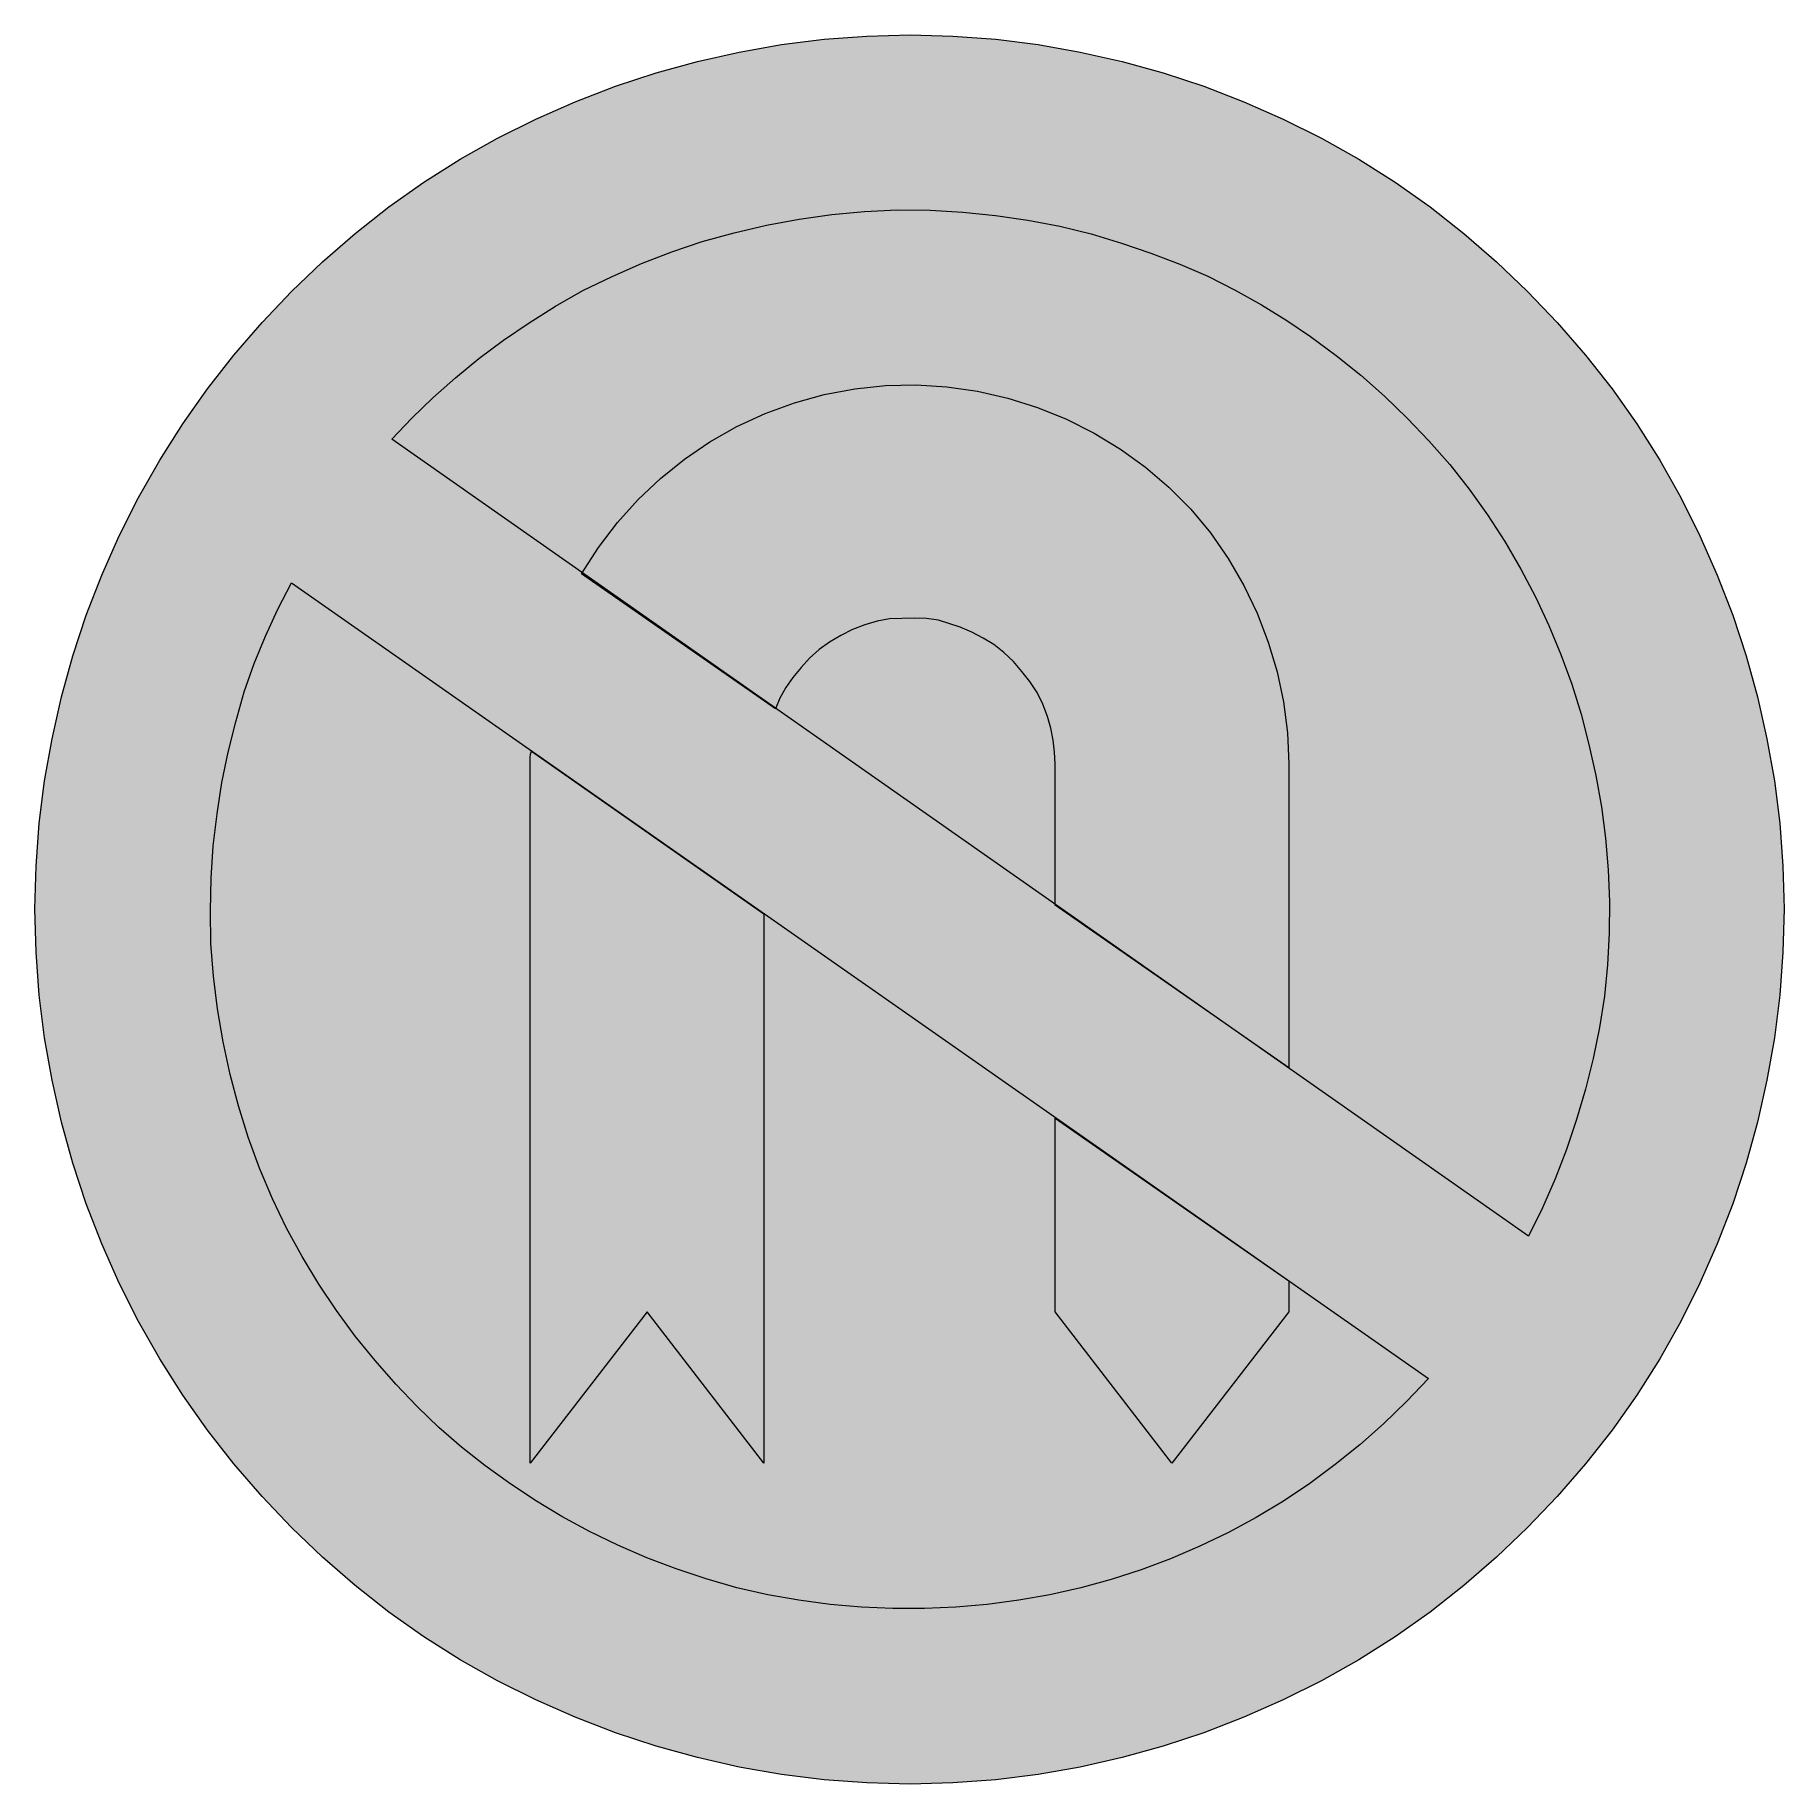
# Model space of a CAD drawing. Header units: metres. Extents: x 162 to 408, y 13 to 259.
import ezdxf

# ---------------------------------------------------------------- set-up
doc = ezdxf.new("R2010")
doc.units = ezdxf.units.M
for name, color, linetype, true_color in [('FILL_BLACK_000000', 7, 'Continuous', 0x000000), ('FILL_RED_FF0000', 7, 'Continuous', 0xff0000), ('FILL_WHITE_FFFFFF', 7, 'Continuous', 0xffffff)]:
    doc.layers.add(name, color=color, linetype=linetype, true_color=true_color)

msp = doc.modelspace()

# ---------------------------------------------------------------- hatches: boundary and pattern name
at = {"layer": 'FILL_BLACK_000000', "true_color": 0x000000}
h = msp.add_hatch(color=7, dxfattribs=at)
h.dxf.hatch_style = 1
h.paths.add_polyline_path([(338.04, 113.76), (305.28, 136.62), (305.28, 156.42), (305.21, 158.07), (305.01, 159.75), (304.67, 161.43), (304.2, 163.08), (303.56, 164.8), (302.74, 166.43), (301.74, 167.97), (300.6, 169.38), (299.43, 170.79), (298.1, 172.06), (296.68, 173.15), (295.2, 174.06), (293.58, 174.91), (291.98, 175.59), (288.9, 176.58), (287.25, 176.79), (285.55, 176.87), (282.06, 176.76), (280.31, 176.42), (278.57, 175.93), (276.87, 175.27), (275.22, 174.42), (273.64, 173.51), (272.16, 172.44), (270.82, 171.23), (269.64, 169.92), (268.5, 168.54), (267.5, 167.11), (266.68, 165.64), (266.04, 164.16), (238.86, 183.06), (241.23, 186.79), (243.87, 190.27), (246.77, 193.5), (249.91, 196.47), (253.28, 199.17), (256.86, 201.59), (260.64, 203.72), (264.6, 205.56), (268.7, 207.07), (272.9, 208.23), (277.17, 209.03), (281.47, 209.47), (285.8, 209.57), (290.11, 209.31), (294.4, 208.69), (298.62, 207.72), (302.81, 206.41), (306.86, 204.77), (310.75, 202.82), (314.46, 200.56), (317.97, 198.03), (321.25, 195.22), (324.29, 192.14), (327.06, 188.82), (329.55, 185.22), (331.74, 181.45), (333.62, 177.54), (335.18, 173.5), (336.42, 169.35), (337.31, 165.1), (337.86, 160.79), (338.04, 156.42), (338.04, 113.76)])
h = msp.add_hatch(color=7, dxfattribs=at)
h.dxf.hatch_style = 1
h.paths.add_polyline_path([(264.42, 58.32), (248.04, 79.56), (231.66, 58.32), (231.66, 156.42), (231.66, 157.32), (231.68, 157.77), (231.84, 158.22), (264.42, 135.36), (264.42, 58.32)])
h = msp.add_hatch(color=7, dxfattribs=at)
h.dxf.hatch_style = 1
h.paths.add_polyline_path([(321.66, 58.32), (305.28, 79.56), (305.28, 106.74), (338.04, 83.88), (338.04, 79.56), (321.66, 58.32)])
at = {"layer": 'FILL_RED_FF0000', "true_color": 0xff0000}
h = msp.add_hatch(color=7, dxfattribs=at)
h.dxf.hatch_style = 1
h.paths.add_polyline_path([(407.37, 130.02), (406.92, 123.98), (406.17, 117.99), (405.13, 112.05), (403.81, 106.18), (402.2, 100.39), (400.32, 94.69), (398.16, 89.1), (395.73, 83.57), (393.04, 78.18), (390.08, 72.94), (386.86, 67.86), (383.4, 62.95), (379.68, 58.22), (375.72, 53.67), (371.52, 49.32), (367.17, 45.12), (362.62, 41.16), (357.89, 37.44), (352.98, 33.97), (347.9, 30.76), (342.66, 27.8), (337.27, 25.11), (331.74, 22.68), (326.15, 20.52), (320.45, 18.64), (314.67, 17.03), (308.81, 15.7), (302.9, 14.67), (296.94, 13.92), (290.95, 13.47), (284.94, 13.32), (278.88, 13.47), (272.87, 13.92), (266.9, 14.67), (260.98, 15.7), (255.12, 17.03), (249.33, 18.64), (243.6, 20.52), (237.96, 22.68), (232.43, 25.11), (227.04, 27.8), (221.8, 30.76), (216.72, 33.97), (211.81, 37.44), (207.08, 41.16), (202.53, 45.12), (198.18, 49.32), (194.03, 53.67), (190.09, 58.22), (186.38, 62.95), (182.9, 67.86), (179.67, 72.94), (176.69, 78.18), (173.98, 83.57), (171.54, 89.1), (169.38, 94.69), (167.5, 100.39), (165.89, 106.18), (164.57, 112.05), (163.53, 117.99), (162.78, 123.98), (162.33, 130.02), (162.18, 136.08), (162.33, 142.09), (162.78, 148.08), (163.53, 154.04), (164.57, 159.95), (165.89, 165.81), (167.5, 171.59), (169.38, 177.29), (171.54, 182.88), (173.98, 188.41), (176.69, 193.8), (179.67, 199.04), (182.9, 204.12), (186.38, 209.03), (190.09, 213.76), (194.03, 218.31), (198.18, 222.66), (202.53, 226.86), (207.08, 230.82), (211.81, 234.54), (216.72, 238), (221.8, 241.22), (227.04, 244.18), (232.43, 246.87), (237.96, 249.3), (243.6, 251.46), (249.33, 253.34), (255.12, 254.95), (260.98, 256.27), (266.9, 257.31), (272.87, 258.06), (278.88, 258.51), (284.94, 258.66), (290.95, 258.51), (296.94, 258.06), (302.9, 257.31), (308.81, 256.27), (314.67, 254.95), (320.45, 253.34), (326.15, 251.46), (331.74, 249.3), (337.27, 246.87), (342.66, 244.18), (347.9, 241.22), (352.98, 238), (357.89, 234.54), (362.62, 230.82), (367.17, 226.86), (371.52, 222.66), (375.72, 218.31), (379.68, 213.76), (383.4, 209.03), (386.86, 204.12), (390.08, 199.04), (393.04, 193.8), (395.73, 188.41), (398.16, 182.88), (400.32, 177.29), (402.2, 171.59), (403.81, 165.81), (405.13, 159.95), (406.17, 154.04), (406.92, 148.08), (407.37, 142.09), (407.52, 136.08), (407.37, 130.02)])
at = {"layer": 'FILL_WHITE_FFFFFF', "true_color": 0xffffff}
h = msp.add_hatch(color=7, dxfattribs=at)
h.dxf.hatch_style = 1
h.paths.add_polyline_path([(212.22, 201.96), (215.02, 204.9), (218, 207.76), (221.16, 210.57), (224.46, 213.3), (227.9, 215.83), (231.48, 218.27), (235.19, 220.62), (239.04, 222.84), (243.12, 224.79), (247.27, 226.6), (251.49, 228.23), (255.78, 229.68), (260.27, 230.93), (264.8, 231.97), (269.37, 232.82), (273.96, 233.46), (278.55, 233.9), (283.14, 234.11), (287.73, 234.09), (292.32, 233.82), (296.9, 233.34), (301.45, 232.69), (305.94, 231.85), (310.32, 230.76), (314.58, 229.48), (318.71, 228.06), (322.75, 226.51), (326.7, 224.82), (330.54, 222.87), (334.24, 220.79), (337.76, 218.62), (341.1, 216.36), (344.68, 213.72), (348.15, 210.93), (351.47, 208), (354.67, 204.93), (357.72, 201.72), (360.62, 198.39), (363.36, 194.93), (365.94, 191.34), (368.35, 187.59), (370.59, 183.75), (372.65, 179.83), (374.53, 175.84), (376.23, 171.77), (377.74, 167.62), (379.05, 163.41), (380.16, 159.12), (381.14, 154.78), (381.91, 150.39), (382.49, 145.98), (382.86, 141.55), (383.03, 137.11), (382.99, 132.67), (382.76, 128.24), (382.32, 123.84), (381.62, 119.46), (380.74, 115.11), (379.67, 110.8), (378.43, 106.54), (377.01, 102.33), (375.41, 98.2), (373.64, 94.14), (371.7, 90.18), (212.22, 201.96)])
h = msp.add_hatch(color=7, dxfattribs=at)
h.dxf.hatch_style = 1
h.paths.add_polyline_path([(354.56, 66.96), (351.35, 63.86), (348.02, 60.91), (344.56, 58.12), (341, 55.48), (337.31, 53.01), (333.5, 50.72), (329.58, 48.6), (325.56, 46.67), (321.48, 44.92), (317.34, 43.37), (313.13, 42.01), (308.87, 40.84), (304.55, 39.87), (300.17, 39.09), (295.74, 38.52), (291.35, 38.14), (286.94, 37.95), (282.53, 37.95), (278.12, 38.14), (273.72, 38.52), (269.34, 39.1), (264.98, 39.88), (260.64, 40.86), (256.35, 42.09), (252.14, 43.5), (248, 45.07), (243.94, 46.82), (239.97, 48.75), (236.09, 50.86), (232.29, 53.15), (228.6, 55.62), (225.26, 58.01), (222.01, 60.59), (218.85, 63.34), (215.82, 66.24), (212.78, 69.41), (209.88, 72.72), (207.11, 76.16), (204.48, 79.74), (201.99, 83.45), (199.64, 87.3), (197.47, 91.28), (195.48, 95.4), (193.69, 99.72), (192.1, 104.06), (190.72, 108.44), (189.54, 112.86), (188.56, 117.45), (187.78, 122.04), (187.21, 126.63), (186.84, 131.22), (186.78, 135.81), (186.88, 140.38), (187.19, 144.91), (187.74, 149.4), (188.41, 153.79), (189.29, 158.08), (190.35, 162.31), (191.52, 166.5), (192.94, 170.49), (194.51, 174.35), (196.25, 178.12), (198.18, 181.8), (357.66, 70.2), (354.56, 66.96)])

# ---------------------------------------------------------------- linework, layer by layer
at = {"layer": 'FILL_BLACK_000000', "lineweight": 0, "true_color": 0x000000}
for points in [[(338.04, 113.76), (305.28, 136.62), (305.28, 156.42), (305.21, 158.07), (305.01, 159.75), (304.67, 161.43), (304.2, 163.08), (303.56, 164.8), (302.74, 166.43), (301.74, 167.97), (300.6, 169.38), (299.43, 170.79), (298.1, 172.06), (296.68, 173.15), (295.2, 174.06), (293.58, 174.91), (291.98, 175.59), (288.9, 176.58), (287.25, 176.79), (285.55, 176.87), (282.06, 176.76), (280.31, 176.42), (278.57, 175.93), (276.87, 175.27), (275.22, 174.42), (273.64, 173.51), (272.16, 172.44), (270.82, 171.23), (269.64, 169.92), (268.5, 168.54), (267.5, 167.11), (266.68, 165.64), (266.04, 164.16), (238.86, 183.06), (241.23, 186.79), (243.87, 190.27), (246.77, 193.5), (249.91, 196.47), (253.28, 199.17), (256.86, 201.59), (260.64, 203.72), (264.6, 205.56), (268.7, 207.07), (272.9, 208.23), (277.17, 209.03), (281.47, 209.47), (285.8, 209.57), (290.11, 209.31), (294.4, 208.69), (298.62, 207.72), (302.81, 206.41), (306.86, 204.77), (310.75, 202.82), (314.46, 200.56), (317.97, 198.03), (321.25, 195.22), (324.29, 192.14), (327.06, 188.82), (329.55, 185.22), (331.74, 181.45), (333.62, 177.54), (335.18, 173.5), (336.42, 169.35), (337.31, 165.1), (337.86, 160.79), (338.04, 156.42)], [(264.42, 58.32), (248.04, 79.56), (231.66, 58.32), (231.66, 156.42), (231.66, 157.32), (231.68, 157.77), (231.84, 158.22), (264.42, 135.36)], [(321.66, 58.32), (305.28, 79.56), (305.28, 106.74), (338.04, 83.88), (338.04, 79.56)]]:
    msp.add_lwpolyline(points, close=True, dxfattribs=at)
at = {"layer": 'FILL_RED_FF0000', "lineweight": 0, "true_color": 0xff0000}
msp.add_lwpolyline([(407.37, 130.02), (406.92, 123.98), (406.17, 117.99), (405.13, 112.05), (403.81, 106.18), (402.2, 100.39), (400.32, 94.69), (398.16, 89.1), (395.73, 83.57), (393.04, 78.18), (390.08, 72.94), (386.86, 67.86), (383.4, 62.95), (379.68, 58.22), (375.72, 53.67), (371.52, 49.32), (367.17, 45.12), (362.62, 41.16), (357.89, 37.44), (352.98, 33.97), (347.9, 30.76), (342.66, 27.8), (337.27, 25.11), (331.74, 22.68), (326.15, 20.52), (320.45, 18.64), (314.67, 17.03), (308.81, 15.7), (302.9, 14.67), (296.94, 13.92), (290.95, 13.47), (284.94, 13.32), (278.88, 13.47), (272.87, 13.92), (266.9, 14.67), (260.98, 15.7), (255.12, 17.03), (249.33, 18.64), (243.6, 20.52), (237.96, 22.68), (232.43, 25.11), (227.04, 27.8), (221.8, 30.76), (216.72, 33.97), (211.81, 37.44), (207.08, 41.16), (202.53, 45.12), (198.18, 49.32), (194.03, 53.67), (190.09, 58.22), (186.38, 62.95), (182.9, 67.86), (179.67, 72.94), (176.69, 78.18), (173.98, 83.57), (171.54, 89.1), (169.38, 94.69), (167.5, 100.39), (165.89, 106.18), (164.57, 112.05), (163.53, 117.99), (162.78, 123.98), (162.33, 130.02), (162.18, 136.08), (162.33, 142.09), (162.78, 148.08), (163.53, 154.04), (164.57, 159.95), (165.89, 165.81), (167.5, 171.59), (169.38, 177.29), (171.54, 182.88), (173.98, 188.41), (176.69, 193.8), (179.67, 199.04), (182.9, 204.12), (186.38, 209.03), (190.09, 213.76), (194.03, 218.31), (198.18, 222.66), (202.53, 226.86), (207.08, 230.82), (211.81, 234.54), (216.72, 238), (221.8, 241.22), (227.04, 244.18), (232.43, 246.87), (237.96, 249.3), (243.6, 251.46), (249.33, 253.34), (255.12, 254.95), (260.98, 256.27), (266.9, 257.31), (272.87, 258.06), (278.88, 258.51), (284.94, 258.66), (290.95, 258.51), (296.94, 258.06), (302.9, 257.31), (308.81, 256.27), (314.67, 254.95), (320.45, 253.34), (326.15, 251.46), (331.74, 249.3), (337.27, 246.87), (342.66, 244.18), (347.9, 241.22), (352.98, 238), (357.89, 234.54), (362.62, 230.82), (367.17, 226.86), (371.52, 222.66), (375.72, 218.31), (379.68, 213.76), (383.4, 209.03), (386.86, 204.12), (390.08, 199.04), (393.04, 193.8), (395.73, 188.41), (398.16, 182.88), (400.32, 177.29), (402.2, 171.59), (403.81, 165.81), (405.13, 159.95), (406.17, 154.04), (406.92, 148.08), (407.37, 142.09), (407.52, 136.08)], close=True, dxfattribs=at)
at = {"layer": 'FILL_WHITE_FFFFFF', "lineweight": 0, "true_color": 0xff0000}
for points in [[(212.22, 201.96), (215.02, 204.9), (218, 207.76), (221.16, 210.57), (224.46, 213.3), (227.9, 215.83), (231.48, 218.27), (235.19, 220.62), (239.04, 222.84), (243.12, 224.79), (247.27, 226.6), (251.49, 228.23), (255.78, 229.68), (260.27, 230.93), (264.8, 231.97), (269.37, 232.82), (273.96, 233.46), (278.55, 233.9), (283.14, 234.11), (287.73, 234.09), (292.32, 233.82), (296.9, 233.34), (301.45, 232.69), (305.94, 231.85), (310.32, 230.76), (314.58, 229.48), (318.71, 228.06), (322.75, 226.51), (326.7, 224.82), (330.54, 222.87), (334.24, 220.79), (337.76, 218.62), (341.1, 216.36), (344.68, 213.72), (348.15, 210.93), (351.47, 208), (354.67, 204.93), (357.72, 201.72), (360.62, 198.39), (363.36, 194.93), (365.94, 191.34), (368.35, 187.59), (370.59, 183.75), (372.65, 179.83), (374.53, 175.84), (376.23, 171.77), (377.74, 167.62), (379.05, 163.41), (380.16, 159.12), (381.14, 154.78), (381.91, 150.39), (382.49, 145.98), (382.86, 141.55), (383.03, 137.11), (382.99, 132.67), (382.76, 128.24), (382.32, 123.84), (381.62, 119.46), (380.74, 115.11), (379.67, 110.8), (378.43, 106.54), (377.01, 102.33), (375.41, 98.2), (373.64, 94.14), (371.7, 90.18)], [(354.56, 66.96), (351.35, 63.86), (348.02, 60.91), (344.56, 58.12), (341, 55.48), (337.31, 53.01), (333.5, 50.72), (329.58, 48.6), (325.56, 46.67), (321.48, 44.92), (317.34, 43.37), (313.13, 42.01), (308.87, 40.84), (304.55, 39.87), (300.17, 39.09), (295.74, 38.52), (291.35, 38.14), (286.94, 37.95), (282.53, 37.95), (278.12, 38.14), (273.72, 38.52), (269.34, 39.1), (264.98, 39.88), (260.64, 40.86), (256.35, 42.09), (252.14, 43.5), (248, 45.07), (243.94, 46.82), (239.97, 48.75), (236.09, 50.86), (232.29, 53.15), (228.6, 55.62), (225.26, 58.01), (222.01, 60.59), (218.85, 63.34), (215.82, 66.24), (212.78, 69.41), (209.88, 72.72), (207.11, 76.16), (204.48, 79.74), (201.99, 83.45), (199.64, 87.3), (197.47, 91.28), (195.48, 95.4), (193.69, 99.72), (192.1, 104.06), (190.72, 108.44), (189.54, 112.86), (188.56, 117.45), (187.78, 122.04), (187.21, 126.63), (186.84, 131.22), (186.78, 135.81), (186.88, 140.38), (187.19, 144.91), (187.74, 149.4), (188.41, 153.79), (189.29, 158.08), (190.35, 162.31), (191.52, 166.5), (192.94, 170.49), (194.51, 174.35), (196.25, 178.12), (198.18, 181.8), (357.66, 70.2)]]:
    msp.add_lwpolyline(points, close=True, dxfattribs=at)

doc.saveas('drawing.dxf')
